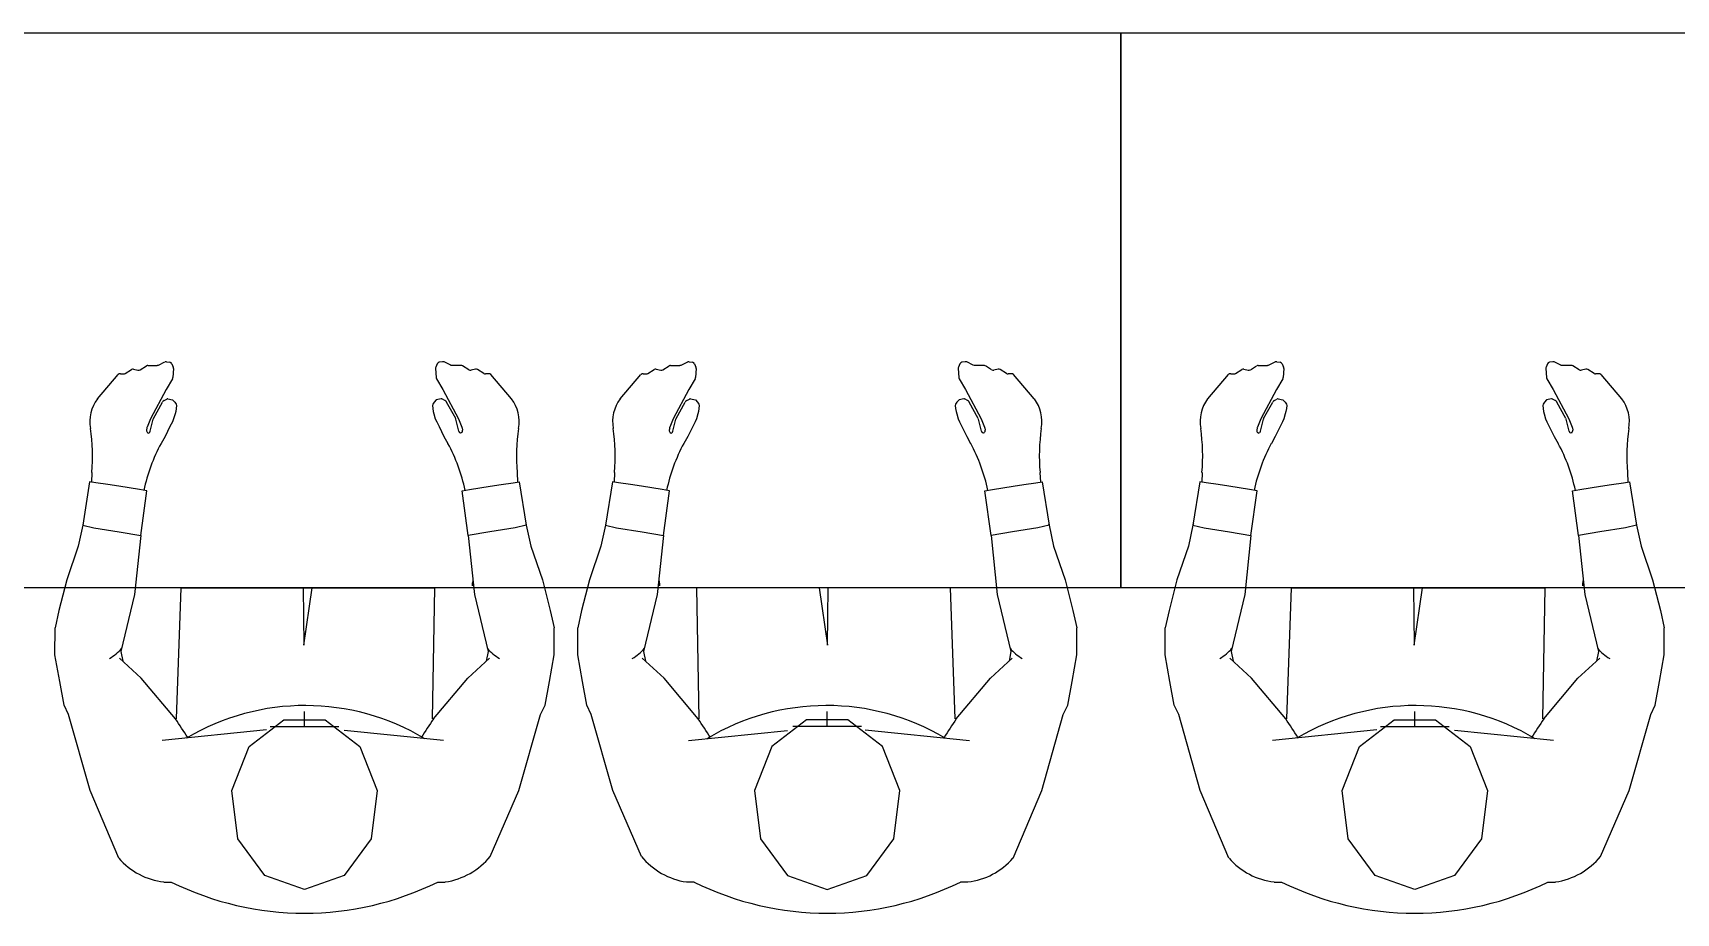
# Model space of a CAD drawing. Header units: metres. Extents: x -1 to 148, y 0 to 108.
# Drawn here: x 35.63 to 37.406, y 44.644 to 45.596 of the extents above; entities that cross this region are included whole.
import ezdxf

# ---------------------------------------------------------------- set-up
doc = ezdxf.new("R2010")
doc.units = ezdxf.units.M
doc.header["$MEASUREMENT"] = 0
doc.layers.add('MOEBEL', color=6, linetype='CONTINUOUS')
doc.layers.add('ZUFAHRTEN_WEGE', color=8, linetype='CONTINUOUS')

msp = doc.modelspace()

# ---------------------------------------------------------------- linework, layer by layer
at = {"layer": 'MOEBEL', "ltscale": 0.2}
for p, q in [((35.6056, 45.5956), (36.8056, 45.5956)), ((36.8056, 44.9956), (36.8056, 45.5956)), ((36.8056, 45.5956), (38.0056, 45.5956)), ((36.8056, 45.5956), (36.8056, 44.9956)), ((36.8056, 44.9956), (35.6056, 44.9956)), ((38.0056, 44.9956), (36.8056, 44.9956))]:
    msp.add_line(p, q, dxfattribs=at)
at = {"layer": 'ZUFAHRTEN_WEGE'}
for p, q in [((35.7652, 45.2364), (35.7723, 45.2399)), ((35.774, 45.2401), (35.7776, 45.2395)), ((35.7797, 45.2379), (35.7813, 45.2341)), ((36.0666, 45.2379), (36.065, 45.2341)), ((36.0722, 45.2401), (36.0687, 45.2395)), ((36.0811, 45.2364), (36.0739, 45.2399)), ((36.3301, 45.2364), (36.3373, 45.2399)), ((36.339, 45.2401), (36.3425, 45.2395)), ((36.3446, 45.2379), (36.3462, 45.2341)), ((36.6315, 45.2379), (36.6299, 45.2341)), ((36.6372, 45.2401), (36.6337, 45.2395)), ((36.646, 45.2364), (36.6389, 45.2399)), ((36.9652, 45.2364), (36.9723, 45.2399)), ((36.974, 45.2401), (36.9776, 45.2395)), ((36.9797, 45.2379), (36.9813, 45.2341)), ((37.2666, 45.2379), (37.265, 45.2341)), ((37.2722, 45.2401), (37.2687, 45.2395)), ((37.2811, 45.2364), (37.2739, 45.2399)), ((35.6993, 45.1998), (35.7219, 45.2261)), ((35.7242, 45.2271), (35.7276, 45.2269)), ((35.7294, 45.2273), (35.7361, 45.2317)), ((35.7384, 45.2321), (35.7431, 45.2308)), ((35.7454, 45.2312), (35.7522, 45.2357)), ((35.7538, 45.2361), (35.7639, 45.2361)), ((35.7804, 45.2216), (35.7737, 45.2102)), ((35.7815, 45.2328), (35.7808, 45.2229)), ((36.0647, 45.2328), (36.0655, 45.2229)), ((36.0658, 45.2216), (36.0726, 45.2102)), ((36.0925, 45.2361), (36.0823, 45.2361)), ((36.1009, 45.2312), (36.094, 45.2357)), ((36.1079, 45.2321), (36.1032, 45.2308)), ((36.1169, 45.2273), (36.1102, 45.2317)), ((36.122, 45.2271), (36.1186, 45.2269)), ((36.1469, 45.1998), (36.1244, 45.2261)), ((36.2643, 45.1998), (36.2868, 45.2261)), ((36.2892, 45.2271), (36.2926, 45.2269)), ((36.2943, 45.2273), (36.301, 45.2317)), ((36.3033, 45.2321), (36.3081, 45.2308)), ((36.3103, 45.2312), (36.3172, 45.2357)), ((36.3187, 45.2361), (36.3289, 45.2361)), ((36.3454, 45.2216), (36.3386, 45.2102)), ((36.3465, 45.2328), (36.3457, 45.2229)), ((36.6297, 45.2328), (36.6304, 45.2229)), ((36.6308, 45.2216), (36.6376, 45.2102)), ((36.6574, 45.2361), (36.6473, 45.2361)), ((36.6658, 45.2312), (36.659, 45.2357)), ((36.6728, 45.2321), (36.6681, 45.2308)), ((36.6818, 45.2273), (36.6751, 45.2317)), ((36.687, 45.2271), (36.6836, 45.2269)), ((36.7119, 45.1998), (36.6893, 45.2261)), ((36.8993, 45.1998), (36.9219, 45.2261)), ((36.9242, 45.2271), (36.9276, 45.2269)), ((36.9294, 45.2273), (36.9361, 45.2317)), ((36.9384, 45.2321), (36.9431, 45.2308)), ((36.9454, 45.2312), (36.9522, 45.2357)), ((36.9538, 45.2361), (36.9639, 45.2361)), ((36.9804, 45.2216), (36.9737, 45.2102)), ((36.9815, 45.2328), (36.9808, 45.2229)), ((37.2647, 45.2328), (37.2655, 45.2229)), ((37.2658, 45.2216), (37.2726, 45.2102)), ((37.2925, 45.2361), (37.2823, 45.2361)), ((37.3009, 45.2312), (37.294, 45.2357)), ((37.3079, 45.2321), (37.3032, 45.2308)), ((37.3169, 45.2273), (37.3102, 45.2317)), ((37.322, 45.2271), (37.3186, 45.2269)), ((37.3469, 45.1998), (37.3244, 45.2261)), ((35.7736, 45.2101), (35.7568, 45.1784)), ((36.0727, 45.2101), (36.0895, 45.1784)), ((36.3386, 45.2101), (36.3217, 45.1784)), ((36.6376, 45.2101), (36.6544, 45.1784)), ((36.9736, 45.2101), (36.9568, 45.1784)), ((37.2727, 45.2101), (37.2895, 45.1784)), ((35.7598, 45.1785), (35.7697, 45.1965)), ((35.7716, 45.198), (35.7742, 45.1997)), ((35.7754, 45.1998), (35.7806, 45.1988)), ((35.7806, 45.1988), (35.7829, 45.1963)), ((35.7832, 45.1837), (35.7817, 45.1784)), ((35.7829, 45.1963), (35.7845, 45.1941)), ((35.7839, 45.1862), (35.7832, 45.1837)), ((35.7844, 45.1895), (35.7839, 45.1862)), ((35.7847, 45.1926), (35.7844, 45.1895)), ((35.7845, 45.1941), (35.7847, 45.1926)), ((36.0618, 45.1941), (36.0616, 45.1926)), ((36.0616, 45.1926), (36.0618, 45.1895)), ((36.0633, 45.1963), (36.0618, 45.1941)), ((36.0618, 45.1895), (36.0623, 45.1862)), ((36.0623, 45.1862), (36.063, 45.1837)), ((36.063, 45.1837), (36.0645, 45.1784)), ((36.0656, 45.1988), (36.0633, 45.1963)), ((36.0709, 45.1998), (36.0656, 45.1988)), ((36.0747, 45.198), (36.0721, 45.1997)), ((36.0865, 45.1785), (36.0765, 45.1965)), ((36.3247, 45.1785), (36.3347, 45.1965)), ((36.3365, 45.198), (36.3391, 45.1997)), ((36.3403, 45.1998), (36.3456, 45.1988)), ((36.3456, 45.1988), (36.3479, 45.1963)), ((36.3482, 45.1837), (36.3467, 45.1784)), ((36.3479, 45.1963), (36.3494, 45.1941)), ((36.3489, 45.1862), (36.3482, 45.1837)), ((36.3494, 45.1895), (36.3489, 45.1862)), ((36.3494, 45.1941), (36.3496, 45.1926)), ((36.3496, 45.1926), (36.3494, 45.1895)), ((36.6267, 45.1941), (36.6265, 45.1926)), ((36.6265, 45.1926), (36.6268, 45.1895)), ((36.6283, 45.1963), (36.6267, 45.1941)), ((36.6268, 45.1895), (36.6273, 45.1862)), ((36.6273, 45.1862), (36.628, 45.1837)), ((36.628, 45.1837), (36.6295, 45.1784)), ((36.6306, 45.1988), (36.6283, 45.1963)), ((36.6358, 45.1998), (36.6306, 45.1988)), ((36.6397, 45.198), (36.637, 45.1997)), ((36.6514, 45.1785), (36.6415, 45.1965)), ((36.9598, 45.1785), (36.9697, 45.1965)), ((36.9716, 45.198), (36.9742, 45.1997)), ((36.9754, 45.1998), (36.9806, 45.1988)), ((36.9806, 45.1988), (36.9829, 45.1963)), ((36.9832, 45.1837), (36.9817, 45.1784)), ((36.9829, 45.1963), (36.9845, 45.1941)), ((36.9839, 45.1862), (36.9832, 45.1837)), ((36.9844, 45.1895), (36.9839, 45.1862)), ((36.9847, 45.1926), (36.9844, 45.1895)), ((36.9845, 45.1941), (36.9847, 45.1926)), ((37.2618, 45.1941), (37.2616, 45.1926)), ((37.2616, 45.1926), (37.2618, 45.1895)), ((37.2633, 45.1963), (37.2618, 45.1941)), ((37.2618, 45.1895), (37.2623, 45.1862)), ((37.2623, 45.1862), (37.263, 45.1837)), ((37.263, 45.1837), (37.2645, 45.1784)), ((37.2656, 45.1988), (37.2633, 45.1963)), ((37.2709, 45.1998), (37.2656, 45.1988)), ((37.2747, 45.198), (37.2721, 45.1997)), ((37.2865, 45.1785), (37.2765, 45.1965)), ((35.7528, 45.1686), (35.7524, 45.1661)), ((35.7567, 45.1782), (35.753, 45.1692)), ((35.7563, 45.1649), (35.7596, 45.1779)), ((35.7777, 45.1701), (35.7724, 45.1591)), ((35.7803, 45.1752), (35.7777, 45.1701)), ((35.7817, 45.1784), (35.7803, 45.1752)), ((36.0645, 45.1784), (36.066, 45.1752)), ((36.066, 45.1752), (36.0685, 45.1701)), ((36.0685, 45.1701), (36.0738, 45.1591)), ((36.0899, 45.1649), (36.0867, 45.1779)), ((36.0896, 45.1782), (36.0933, 45.1692)), ((36.0935, 45.1686), (36.0939, 45.1661)), ((36.3178, 45.1686), (36.3173, 45.1661)), ((36.3216, 45.1782), (36.3179, 45.1692)), ((36.3213, 45.1649), (36.3245, 45.1779)), ((36.3427, 45.1701), (36.3374, 45.1591)), ((36.3452, 45.1752), (36.3427, 45.1701)), ((36.3467, 45.1784), (36.3452, 45.1752)), ((36.6295, 45.1784), (36.6309, 45.1752)), ((36.6309, 45.1752), (36.6335, 45.1701)), ((36.6335, 45.1701), (36.6388, 45.1591)), ((36.6549, 45.1649), (36.6516, 45.1779)), ((36.6546, 45.1782), (36.6582, 45.1692)), ((36.6584, 45.1686), (36.6588, 45.1661)), ((36.9528, 45.1686), (36.9524, 45.1661)), ((36.9567, 45.1782), (36.953, 45.1692)), ((36.9563, 45.1649), (36.9596, 45.1779)), ((36.9777, 45.1701), (36.9724, 45.1591)), ((36.9803, 45.1752), (36.9777, 45.1701)), ((36.9817, 45.1784), (36.9803, 45.1752)), ((37.2645, 45.1784), (37.266, 45.1752)), ((37.266, 45.1752), (37.2685, 45.1701)), ((37.2685, 45.1701), (37.2738, 45.1591)), ((37.2899, 45.1649), (37.2867, 45.1779)), ((37.2896, 45.1782), (37.2933, 45.1692)), ((37.2935, 45.1686), (37.2939, 45.1661)), ((35.7535, 45.1634), (35.7543, 45.1627)), ((35.7543, 45.1627), (35.7551, 45.1632)), ((35.7724, 45.1591), (35.7681, 45.1518)), ((36.0738, 45.1591), (36.0782, 45.1518)), ((36.0919, 45.1627), (36.0911, 45.1632)), ((36.0928, 45.1634), (36.0919, 45.1627)), ((36.3184, 45.1634), (36.3193, 45.1627)), ((36.3193, 45.1627), (36.3201, 45.1632)), ((36.3374, 45.1591), (36.333, 45.1518)), ((36.6388, 45.1591), (36.6431, 45.1518)), ((36.6569, 45.1627), (36.6561, 45.1632)), ((36.6577, 45.1634), (36.6569, 45.1627)), ((36.9535, 45.1634), (36.9543, 45.1627)), ((36.9543, 45.1627), (36.9551, 45.1632)), ((36.9724, 45.1591), (36.9681, 45.1518)), ((37.2738, 45.1591), (37.2782, 45.1518)), ((37.2919, 45.1627), (37.2911, 45.1632)), ((37.2928, 45.1634), (37.2919, 45.1627)), ((35.6932, 45.1202), (35.6928, 45.11)), ((35.6932, 45.1202), (35.6928, 45.11)), ((36.1531, 45.1202), (36.1535, 45.11)), ((36.1531, 45.1202), (36.1535, 45.11)), ((36.2581, 45.1202), (36.2577, 45.11)), ((36.2581, 45.1202), (36.2577, 45.11)), ((36.718, 45.1202), (36.7185, 45.11)), ((36.718, 45.1202), (36.7185, 45.11)), ((36.8932, 45.1202), (36.8928, 45.11)), ((36.8932, 45.1202), (36.8928, 45.11)), ((37.3531, 45.1202), (37.3535, 45.11)), ((37.3531, 45.1202), (37.3535, 45.11)), ((35.6909, 45.1102), (35.6834, 45.0632)), ((35.6976, 45.1092), (35.6909, 45.1102)), ((35.7107, 45.1074), (35.6976, 45.1092)), ((35.7223, 45.1056), (35.7107, 45.1074)), ((35.7446, 45.1018), (35.7223, 45.1056)), ((35.7526, 45.1005), (35.7446, 45.1018)), ((35.7461, 45.0523), (35.7526, 45.1005)), ((36.0936, 45.1005), (36.1016, 45.1018)), ((36.1001, 45.0523), (36.0936, 45.1005)), ((36.1016, 45.1018), (36.1239, 45.1056)), ((36.1239, 45.1056), (36.1356, 45.1074)), ((36.1356, 45.1074), (36.1487, 45.1092)), ((36.1487, 45.1092), (36.1553, 45.1102)), ((36.1553, 45.1102), (36.1628, 45.0632)), ((36.2559, 45.1102), (36.2484, 45.0632)), ((36.2625, 45.1092), (36.2559, 45.1102)), ((36.2756, 45.1074), (36.2625, 45.1092)), ((36.2873, 45.1056), (36.2756, 45.1074)), ((36.3096, 45.1018), (36.2873, 45.1056)), ((36.3176, 45.1005), (36.3096, 45.1018)), ((36.3111, 45.0523), (36.3176, 45.1005)), ((36.6586, 45.1005), (36.6666, 45.1018)), ((36.6651, 45.0523), (36.6586, 45.1005)), ((36.6666, 45.1018), (36.6889, 45.1056)), ((36.6889, 45.1056), (36.7006, 45.1074)), ((36.7006, 45.1074), (36.7136, 45.1092)), ((36.7136, 45.1092), (36.7203, 45.1102)), ((36.7203, 45.1102), (36.7278, 45.0632)), ((36.8909, 45.1102), (36.8834, 45.0632)), ((36.8976, 45.1092), (36.8909, 45.1102)), ((36.9107, 45.1074), (36.8976, 45.1092)), ((36.9223, 45.1056), (36.9107, 45.1074)), ((36.9446, 45.1018), (36.9223, 45.1056)), ((36.9526, 45.1005), (36.9446, 45.1018)), ((36.9461, 45.0523), (36.9526, 45.1005)), ((37.2936, 45.1005), (37.3016, 45.1018)), ((37.3001, 45.0523), (37.2936, 45.1005)), ((37.3016, 45.1018), (37.3239, 45.1056)), ((37.3239, 45.1056), (37.3356, 45.1074)), ((37.3356, 45.1074), (37.3487, 45.1092)), ((37.3487, 45.1092), (37.3553, 45.1102)), ((37.3553, 45.1102), (37.3628, 45.0632)), ((35.6834, 45.0632), (35.6786, 45.0407)), ((35.6838, 45.0647), (35.6834, 45.0632)), ((35.6834, 45.0632), (35.6956, 45.0605)), ((35.6956, 45.0605), (35.7229, 45.0562)), ((36.1507, 45.0605), (36.1233, 45.0562)), ((36.1628, 45.0632), (36.1507, 45.0605)), ((36.1625, 45.0647), (36.1628, 45.0632)), ((36.1628, 45.0632), (36.1677, 45.0407)), ((36.2484, 45.0632), (36.2435, 45.0407)), ((36.2487, 45.0647), (36.2484, 45.0632)), ((36.2484, 45.0632), (36.2605, 45.0605)), ((36.2605, 45.0605), (36.2879, 45.0562)), ((36.7157, 45.0605), (36.6883, 45.0562)), ((36.7278, 45.0632), (36.7157, 45.0605)), ((36.7274, 45.0647), (36.7278, 45.0632)), ((36.7278, 45.0632), (36.7326, 45.0407)), ((36.8834, 45.0632), (36.8786, 45.0407)), ((36.8838, 45.0647), (36.8834, 45.0632)), ((36.8834, 45.0632), (36.8956, 45.0605)), ((36.8956, 45.0605), (36.9229, 45.0562)), ((37.3507, 45.0605), (37.3233, 45.0562)), ((37.3628, 45.0632), (37.3507, 45.0605)), ((37.3625, 45.0647), (37.3628, 45.0632)), ((37.3628, 45.0632), (37.3677, 45.0407)), ((35.7229, 45.0562), (35.7461, 45.0523)), ((35.7461, 45.0523), (35.7394, 44.9884)), ((36.1233, 45.0562), (36.1001, 45.0523)), ((36.1001, 45.0523), (36.1068, 44.9884)), ((36.2879, 45.0562), (36.3111, 45.0523)), ((36.3111, 45.0523), (36.3044, 44.9884)), ((36.6883, 45.0562), (36.6651, 45.0523)), ((36.6651, 45.0523), (36.6718, 44.9884)), ((36.9229, 45.0562), (36.9461, 45.0523)), ((36.9461, 45.0523), (36.9394, 44.9884)), ((37.3233, 45.0562), (37.3001, 45.0523)), ((37.3001, 45.0523), (37.3068, 44.9884)), ((35.6786, 45.0407), (35.6661, 45.0043)), ((36.1677, 45.0407), (36.1802, 45.0043)), ((36.2435, 45.0407), (36.231, 45.0043)), ((36.7326, 45.0407), (36.7452, 45.0043)), ((36.8786, 45.0407), (36.8661, 45.0043)), ((37.3677, 45.0407), (37.3802, 45.0043)), ((35.6661, 45.0043), (35.6576, 44.9711)), ((35.7394, 44.9884), (35.7247, 44.9266)), ((35.7848, 44.8538), (35.7898, 44.9956)), ((35.7898, 44.9956), (36.064, 44.9956)), ((35.9228, 44.9337), (35.9222, 44.9956)), ((35.9223, 44.9337), (35.9315, 44.9956)), ((36.0615, 44.8538), (36.064, 44.9956)), ((36.1045, 45.0002), (36.1044, 44.9991)), ((36.1044, 44.9991), (36.1044, 44.9979)), ((36.1047, 45.0014), (36.1045, 45.0002)), ((36.1049, 45.0025), (36.1047, 45.0014)), ((36.1052, 45.0036), (36.1049, 45.0025)), ((36.1068, 44.9884), (36.1216, 44.9266)), ((36.1802, 45.0043), (36.1886, 44.9711)), ((36.231, 45.0043), (36.2226, 44.9711)), ((36.3044, 44.9884), (36.2896, 44.9266)), ((36.306, 45.0036), (36.3063, 45.0025)), ((36.3063, 45.0025), (36.3065, 45.0014)), ((36.3065, 45.0014), (36.3067, 45.0002)), ((36.3067, 45.0002), (36.3068, 44.9991)), ((36.3068, 44.9991), (36.3068, 44.9979)), ((36.3497, 44.8538), (36.3472, 44.9956)), ((36.6214, 44.9956), (36.3472, 44.9956)), ((36.4889, 44.9337), (36.4797, 44.9956)), ((36.4884, 44.9337), (36.4891, 44.9956)), ((36.6264, 44.8538), (36.6214, 44.9956)), ((36.6718, 44.9884), (36.6865, 44.9266)), ((36.7452, 45.0043), (36.7536, 44.9711)), ((36.8661, 45.0043), (36.8576, 44.9711)), ((36.9394, 44.9884), (36.9247, 44.9266)), ((36.9848, 44.8538), (36.9898, 44.9956)), ((36.9898, 44.9956), (37.264, 44.9956)), ((37.1228, 44.9337), (37.1222, 44.9956)), ((37.1223, 44.9337), (37.1315, 44.9956)), ((37.2615, 44.8538), (37.264, 44.9956)), ((37.3045, 45.0002), (37.3044, 44.9991)), ((37.3044, 44.9991), (37.3044, 44.9979)), ((37.3047, 45.0014), (37.3045, 45.0002)), ((37.3049, 45.0025), (37.3047, 45.0014)), ((37.3052, 45.0036), (37.3049, 45.0025)), ((37.3068, 44.9884), (37.3216, 44.9266)), ((37.3802, 45.0043), (37.3886, 44.9711)), ((35.6576, 44.9711), (35.6535, 44.9523)), ((36.1886, 44.9711), (36.1928, 44.9523)), ((36.2226, 44.9711), (36.2184, 44.9523)), ((36.7536, 44.9711), (36.7577, 44.9523)), ((36.8576, 44.9711), (36.8535, 44.9523)), ((37.3886, 44.9711), (37.3928, 44.9523)), ((35.6534, 44.9233), (35.6535, 44.9523)), ((36.1928, 44.9233), (36.1928, 44.9523)), ((36.2184, 44.9233), (36.2184, 44.9523)), ((36.7578, 44.9233), (36.7577, 44.9523)), ((36.8534, 44.9233), (36.8535, 44.9523)), ((37.3928, 44.9233), (37.3928, 44.9523)), ((35.6585, 44.8942), (35.6534, 44.9233)), ((35.7467, 44.8978), (35.7232, 44.9196)), ((35.7247, 44.9266), (35.7267, 44.9164)), ((36.0995, 44.8978), (36.1231, 44.9196)), ((36.1216, 44.9266), (36.1196, 44.9164)), ((36.1878, 44.8942), (36.1928, 44.9233)), ((36.2235, 44.8942), (36.2184, 44.9233)), ((36.3117, 44.8978), (36.2881, 44.9196)), ((36.2896, 44.9266), (36.2916, 44.9164)), ((36.6645, 44.8978), (36.688, 44.9196)), ((36.6865, 44.9266), (36.6846, 44.9164)), ((36.7527, 44.8942), (36.7578, 44.9233)), ((36.8585, 44.8942), (36.8534, 44.9233)), ((36.9467, 44.8978), (36.9232, 44.9196)), ((36.9247, 44.9266), (36.9267, 44.9164)), ((37.2995, 44.8978), (37.3231, 44.9196)), ((37.3216, 44.9266), (37.3196, 44.9164)), ((37.3878, 44.8942), (37.3928, 44.9233)), ((35.6632, 44.8687), (35.6585, 44.8942)), ((35.7836, 44.8538), (35.7467, 44.8978)), ((36.0626, 44.8538), (36.0995, 44.8978)), ((36.1831, 44.8687), (36.1878, 44.8942)), ((36.2281, 44.8687), (36.2235, 44.8942)), ((36.3486, 44.8538), (36.3117, 44.8978)), ((36.6276, 44.8538), (36.6645, 44.8978)), ((36.748, 44.8687), (36.7527, 44.8942)), ((36.8632, 44.8687), (36.8585, 44.8942)), ((36.9836, 44.8538), (36.9467, 44.8978)), ((37.2626, 44.8538), (37.2995, 44.8978)), ((37.3831, 44.8687), (37.3878, 44.8942)), ((35.6681, 44.8587), (35.6632, 44.8687)), ((36.1782, 44.8587), (36.1831, 44.8687)), ((36.2331, 44.8587), (36.2281, 44.8687)), ((36.7431, 44.8587), (36.748, 44.8687)), ((36.8681, 44.8587), (36.8632, 44.8687)), ((37.3782, 44.8587), (37.3831, 44.8687)), ((35.6913, 44.7763), (35.6681, 44.8587)), ((35.8632, 44.8242), (35.9008, 44.8527)), ((35.9008, 44.8527), (35.9455, 44.8527)), ((35.9231, 44.8456), (35.9231, 44.8617)), ((35.9455, 44.8527), (35.9831, 44.8242)), ((36.1549, 44.7763), (36.1782, 44.8587)), ((36.2563, 44.7763), (36.2331, 44.8587)), ((36.4657, 44.8527), (36.4281, 44.8242)), ((36.5104, 44.8527), (36.4657, 44.8527)), ((36.4881, 44.8456), (36.4881, 44.8617)), ((36.548, 44.8242), (36.5104, 44.8527)), ((36.7199, 44.7763), (36.7431, 44.8587)), ((36.8913, 44.7763), (36.8681, 44.8587)), ((37.0632, 44.8242), (37.1008, 44.8527)), ((37.1008, 44.8527), (37.1455, 44.8527)), ((37.1231, 44.8456), (37.1231, 44.8617)), ((37.1455, 44.8527), (37.1831, 44.8242)), ((37.3549, 44.7763), (37.3782, 44.8587)), ((35.8821, 44.8421), (35.7692, 44.8305)), ((35.886, 44.8456), (35.9602, 44.8456)), ((36.0732, 44.8305), (35.9661, 44.8412)), ((36.338, 44.8305), (36.4451, 44.8412)), ((36.5252, 44.8456), (36.451, 44.8456)), ((36.5291, 44.8421), (36.642, 44.8305)), ((37.0821, 44.8421), (36.9692, 44.8305)), ((37.086, 44.8456), (37.1602, 44.8456)), ((37.2732, 44.8305), (37.1661, 44.8412)), ((35.8446, 44.7763), (35.8632, 44.8242)), ((35.9831, 44.8242), (36.0016, 44.7763)), ((36.4281, 44.8242), (36.4096, 44.7763)), ((36.5666, 44.7763), (36.548, 44.8242)), ((37.0446, 44.7763), (37.0632, 44.8242)), ((37.1831, 44.8242), (37.2016, 44.7763)), ((35.7223, 44.7032), (35.6913, 44.7763)), ((35.851, 44.7242), (35.8446, 44.7763)), ((36.0016, 44.7763), (35.9953, 44.7242)), ((36.1239, 44.7052), (36.1549, 44.7763)), ((36.2873, 44.7052), (36.2563, 44.7763)), ((36.4096, 44.7763), (36.4159, 44.7242)), ((36.5602, 44.7242), (36.5666, 44.7763)), ((36.6889, 44.7032), (36.7199, 44.7763)), ((36.9223, 44.7032), (36.8913, 44.7763)), ((37.051, 44.7242), (37.0446, 44.7763)), ((37.2016, 44.7763), (37.1953, 44.7242)), ((37.3239, 44.7052), (37.3549, 44.7763)), ((35.8802, 44.6844), (35.851, 44.7242)), ((35.9953, 44.7242), (35.966, 44.6844)), ((36.4159, 44.7242), (36.4452, 44.6844)), ((36.531, 44.6844), (36.5602, 44.7242)), ((37.0802, 44.6844), (37.051, 44.7242)), ((37.1953, 44.7242), (37.166, 44.6844)), ((35.7711, 44.6775), (35.7791, 44.6775)), ((35.9231, 44.6695), (35.8802, 44.6844)), ((35.966, 44.6844), (35.9231, 44.6695)), ((36.0671, 44.6775), (36.0751, 44.6775)), ((36.3441, 44.6775), (36.3361, 44.6775)), ((36.4452, 44.6844), (36.4881, 44.6695)), ((36.4881, 44.6695), (36.531, 44.6844)), ((36.6401, 44.6775), (36.6321, 44.6775)), ((36.9711, 44.6775), (36.9791, 44.6775)), ((37.1231, 44.6695), (37.0802, 44.6844)), ((37.166, 44.6844), (37.1231, 44.6695)), ((37.2671, 44.6775), (37.2751, 44.6775))]:
    msp.add_line(p, q, dxfattribs=at)
for centre, radius, start, end in [((35.7736, 45.2373), 0.00283, 80.3241, 115.913), ((35.7771, 45.2367), 0.00283, 23.0843, 80.3241), ((36.0692, 45.2367), 0.00283, 99.6759, 156.9157), ((36.0727, 45.2373), 0.00283, 64.087, 99.6759), ((36.3385, 45.2373), 0.00283, 80.3241, 115.913), ((36.342, 45.2367), 0.00283, 23.0843, 80.3241), ((36.6341, 45.2367), 0.00283, 99.6759, 156.9157), ((36.6376, 45.2373), 0.00283, 64.087, 99.6759), ((36.9736, 45.2373), 0.00283, 80.3241, 115.913), ((36.9771, 45.2367), 0.00283, 23.0843, 80.3241), ((37.2692, 45.2367), 0.00283, 99.6759, 156.9157), ((37.2727, 45.2373), 0.00283, 64.087, 99.6759), ((35.724, 45.2243), 0.00283, 85.8661, 139.4353), ((35.7278, 45.2297), 0.00283, 265.8661, 303.2828), ((35.7376, 45.2293), 0.00283, 75.0965, 123.2828), ((35.7438, 45.2336), 0.00283, 255.0965, 303.2747), ((35.7538, 45.2333), 0.00283, 89.9348, 123.2747), ((35.7639, 45.239), 0.00283, 269.9348, 295.913), ((35.778, 45.2231), 0.00283, 329.5422, 355.8427), ((35.7787, 45.233), 0.00283, 355.8427, 23.0843), ((36.0676, 45.233), 0.00283, 156.9157, 184.1573), ((36.0683, 45.2231), 0.00283, 184.1573, 210.4578), ((36.0823, 45.239), 0.00283, 244.087, 270.0652), ((36.0925, 45.2333), 0.00283, 56.7253, 90.0652), ((36.1024, 45.2336), 0.00283, 236.7253, 284.9035), ((36.1086, 45.2293), 0.00283, 56.7172, 104.9035), ((36.1184, 45.2297), 0.00283, 236.7172, 274.1339), ((36.1222, 45.2243), 0.00283, 40.5647, 94.1339), ((36.289, 45.2243), 0.00283, 85.8661, 139.4353), ((36.2928, 45.2297), 0.00283, 265.8661, 303.2828), ((36.3026, 45.2293), 0.00283, 75.0965, 123.2828), ((36.3088, 45.2336), 0.00283, 255.0965, 303.2747), ((36.3187, 45.2333), 0.00283, 89.9348, 123.2747), ((36.3289, 45.239), 0.00283, 269.9348, 295.913), ((36.3429, 45.2231), 0.00283, 329.5422, 355.8427), ((36.3436, 45.233), 0.00283, 355.8427, 23.0843), ((36.6325, 45.233), 0.00283, 156.9157, 184.1573), ((36.6332, 45.2231), 0.00283, 184.1573, 210.4578), ((36.6473, 45.239), 0.00283, 244.087, 270.0652), ((36.6574, 45.2333), 0.00283, 56.7253, 90.0652), ((36.6674, 45.2336), 0.00283, 236.7253, 284.9035), ((36.6736, 45.2293), 0.00283, 56.7172, 104.9035), ((36.6834, 45.2297), 0.00283, 236.7172, 274.1339), ((36.6872, 45.2243), 0.00283, 40.5647, 94.1339), ((36.924, 45.2243), 0.00283, 85.8661, 139.4353), ((36.9278, 45.2297), 0.00283, 265.8661, 303.2828), ((36.9376, 45.2293), 0.00283, 75.0965, 123.2828), ((36.9438, 45.2336), 0.00283, 255.0965, 303.2747), ((36.9538, 45.2333), 0.00283, 89.9348, 123.2747), ((36.9639, 45.239), 0.00283, 269.9348, 295.913), ((36.978, 45.2231), 0.00283, 329.5422, 355.8427), ((36.9787, 45.233), 0.00283, 355.8427, 23.0843), ((37.2676, 45.233), 0.00283, 156.9157, 184.1573), ((37.2683, 45.2231), 0.00283, 184.1573, 210.4578), ((37.2823, 45.239), 0.00283, 244.087, 270.0652), ((37.2925, 45.2333), 0.00283, 56.7253, 90.0652), ((37.3024, 45.2336), 0.00283, 236.7253, 284.9035), ((37.3086, 45.2293), 0.00283, 56.7172, 104.9035), ((37.3184, 45.2297), 0.00283, 236.7172, 274.1339), ((37.3222, 45.2243), 0.00283, 40.5647, 94.1339), ((35.7761, 45.2087), 0.00283, 149.5422, 152.0077), ((36.0702, 45.2087), 0.00283, 27.9923, 30.4578), ((36.3411, 45.2087), 0.00283, 149.5422, 152.0077), ((36.6351, 45.2087), 0.00283, 27.9923, 30.4578), ((36.9761, 45.2087), 0.00283, 149.5422, 152.0077), ((37.2702, 45.2087), 0.00283, 27.9923, 30.4578), ((35.7326, 45.1751), 0.0415, 143.4501, 189.999), ((35.7722, 45.1953), 0.00283, 104.0424, 153.5306), ((35.7749, 45.197), 0.00283, 79.4744, 104.0424), ((36.0714, 45.197), 0.00283, 75.9576, 100.5256), ((36.074, 45.1953), 0.00283, 26.4694, 75.9576), ((36.1136, 45.1751), 0.0415, 350.001, 36.5499), ((36.2976, 45.1751), 0.0415, 143.4501, 189.999), ((36.3372, 45.1953), 0.00283, 104.0424, 153.5306), ((36.3398, 45.197), 0.00283, 79.4744, 104.0424), ((36.6363, 45.197), 0.00283, 75.9576, 100.5256), ((36.639, 45.1953), 0.00283, 26.4694, 75.9576), ((36.6786, 45.1751), 0.0415, 350.001, 36.5499), ((36.9326, 45.1751), 0.0415, 143.4501, 189.999), ((36.9722, 45.1953), 0.00283, 104.0424, 153.5306), ((36.9749, 45.197), 0.00283, 79.4744, 104.0424), ((37.2714, 45.197), 0.00283, 75.9576, 100.5256), ((37.274, 45.1953), 0.00283, 26.4694, 75.9576), ((37.3136, 45.1751), 0.0415, 350.001, 36.5499), ((35.4852, 45.1382), 0.2087, 355.0731, 8.1902), ((35.7552, 45.1656), 0.00283, 170.6085, 233.1266), ((35.7556, 45.1681), 0.00283, 157.5874, 170.6085), ((35.7593, 45.1771), 0.00283, 152.0077, 157.5874), ((35.7623, 45.1772), 0.00283, 153.5306, 165.9337), ((36.0839, 45.1772), 0.00283, 14.0663, 26.4694), ((36.087, 45.1771), 0.00283, 22.4126, 27.9923), ((36.0911, 45.1656), 0.00283, 306.8734, 9.3915), ((36.0907, 45.1681), 0.00283, 9.3915, 22.4126), ((36.361, 45.1382), 0.2087, 171.8098, 184.9269), ((36.0502, 45.1382), 0.2087, 355.0731, 8.1902), ((36.3201, 45.1656), 0.00283, 170.6085, 233.1266), ((36.3205, 45.1681), 0.00283, 157.5874, 170.6085), ((36.3242, 45.1771), 0.00283, 152.0077, 157.5874), ((36.3273, 45.1772), 0.00283, 153.5306, 165.9337), ((36.6489, 45.1772), 0.00283, 14.0663, 26.4694), ((36.6519, 45.1771), 0.00283, 22.4126, 27.9923), ((36.656, 45.1656), 0.00283, 306.8734, 9.3915), ((36.6556, 45.1681), 0.00283, 9.3915, 22.4126), ((36.926, 45.1382), 0.2087, 171.8098, 184.9269), ((36.6852, 45.1382), 0.2087, 355.0731, 8.1902), ((36.9552, 45.1656), 0.00283, 170.6085, 233.1266), ((36.9556, 45.1681), 0.00283, 157.5874, 170.6085), ((36.9593, 45.1771), 0.00283, 152.0077, 157.5874), ((36.9623, 45.1772), 0.00283, 153.5306, 165.9337), ((37.2839, 45.1772), 0.00283, 14.0663, 26.4694), ((37.287, 45.1771), 0.00283, 22.4126, 27.9923), ((37.2911, 45.1656), 0.00283, 306.8734, 9.3915), ((37.2907, 45.1681), 0.00283, 9.3915, 22.4126), ((37.561, 45.1382), 0.2087, 171.8098, 184.9269), ((35.9389, 45.0605), 0.1937, 151.885, 167.9411), ((35.7536, 45.1656), 0.00283, 303.2828, 345.9337), ((35.9073, 45.0605), 0.1937, 12.0589, 28.115), ((36.0927, 45.1656), 0.00283, 194.0663, 236.7172), ((36.5039, 45.0605), 0.1937, 151.885, 167.9411), ((36.3185, 45.1656), 0.00283, 303.2828, 345.9337), ((36.4723, 45.0605), 0.1937, 12.0589, 28.115), ((36.6576, 45.1656), 0.00283, 194.0663, 236.7172), ((37.1389, 45.0605), 0.1937, 151.885, 167.9411), ((36.9536, 45.1656), 0.00283, 303.2828, 345.9337), ((37.1073, 45.0605), 0.1937, 12.0589, 28.115), ((37.2927, 45.1656), 0.00283, 194.0663, 236.7172), ((35.6922, 44.9567), 0.0425, 298.3529, 321.6392), ((36.154, 44.9567), 0.0425, 218.3608, 241.6471), ((36.2572, 44.9567), 0.0425, 298.3529, 321.6392), ((36.719, 44.9567), 0.0425, 218.3608, 241.6471), ((36.8922, 44.9567), 0.0425, 298.3529, 321.6392), ((37.354, 44.9567), 0.0425, 218.3608, 241.6471), ((35.9238, 44.6171), 0.2512, 59.0276, 120.6555), ((36.4874, 44.6171), 0.2512, 59.3445, 120.9724), ((37.1238, 44.6171), 0.2512, 59.0276, 120.6555), ((35.2937, 44.516), 0.5951, 32.2741, 34.5877), ((36.5525, 44.516), 0.5951, 145.4123, 147.7259), ((35.8587, 44.516), 0.5951, 32.2741, 34.5877), ((37.1175, 44.516), 0.5951, 145.4123, 147.7259), ((36.4937, 44.516), 0.5951, 32.2741, 34.5877), ((37.7525, 44.516), 0.5951, 145.4123, 147.7259), ((36.0641, 44.7539), 0.0771, 278.2397, 320.8791), ((36.3471, 44.7539), 0.0771, 219.1209, 261.7603), ((37.2641, 44.7539), 0.0771, 278.2397, 320.8791), ((35.7803, 44.7541), 0.0771, 221.2761, 263.1749), ((36.6309, 44.7541), 0.0771, 276.8251, 318.7239), ((36.9803, 44.7541), 0.0771, 221.2761, 263.1749), ((35.9231, 44.9683), 0.3245, 243.6587, 296.3413), ((36.4881, 44.9683), 0.3245, 243.6587, 296.3413), ((37.1231, 44.9683), 0.3245, 243.6587, 296.3413)]:
    msp.add_arc(centre, radius, start, end, dxfattribs=at)

doc.saveas('drawing.dxf')
